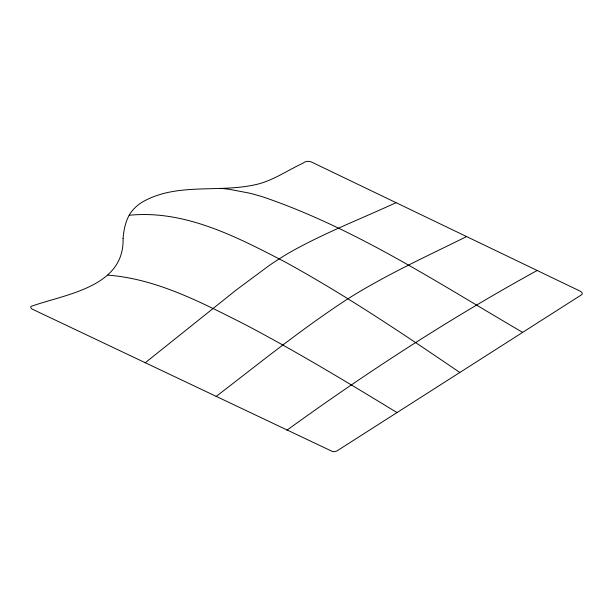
<?xml version="1.0" encoding="UTF-8"?>
<svg xmlns="http://www.w3.org/2000/svg" width="613" height="613" viewBox="0 0 613 613"><rect width="100%" height="100%" fill="white"/><g stroke="black" fill="none" stroke-linecap="round" stroke-linejoin="round"><path stroke-width="0.92" d="M145.151 362.819L236.181 290.026L269.23 265.49A570.519 174.943 -60.2 0 1 288.669 253.069C323.043 233.415 360.168 219.255 396.044 202.658M216.037 396.519C259.322 363.317 301.803 328.859 347.548 299.037C385.5 275.084 426.441 256.441 466.6 236.572M286.922 430.219C367.141 372.122 450.317 318.193 537.157 270.486M129.167 215.263C185.042 209.646 237.024 237.093 285.083 261.958C345.563 295.129 402.848 333.717 459.834 372.482M107.911 275.137C157.227 278.923 201.945 302.837 245.361 324.66C297.067 351.916 347.111 382.183 397.009 412.587M522.659 332.376C438.548 283.367 356.015 228.726 263.329 197.034A248.993 213.631 43.5 0 0 248.847 193.011L228.856 189.233A142.607 122.355 43.5 0 0 219.806 188.383M123.067 238.503C124.516 287.068 66.173 293.979 31.554 306.209C29.524 306.784 31.539 309.144 32.803 309.404L332.499 451.52A5.9 2.835 19.6 0 0 334.131 451.72L336.667 451.099L581.706 294.677C583.484 293.359 580.863 291.321 579.53 290.853L312.615 162.56C309.611 160.882 305.726 160.744 303.014 163.15C288.547 169.885 275.16 179.142 259.72 183.624C221.025 194.06 177.326 181.264 141.427 202.612A128.385 61.652 19.6 0 0 134.186 208.581C126.362 216.481 123.979 227.821 123.067 238.503"/></g></svg>
